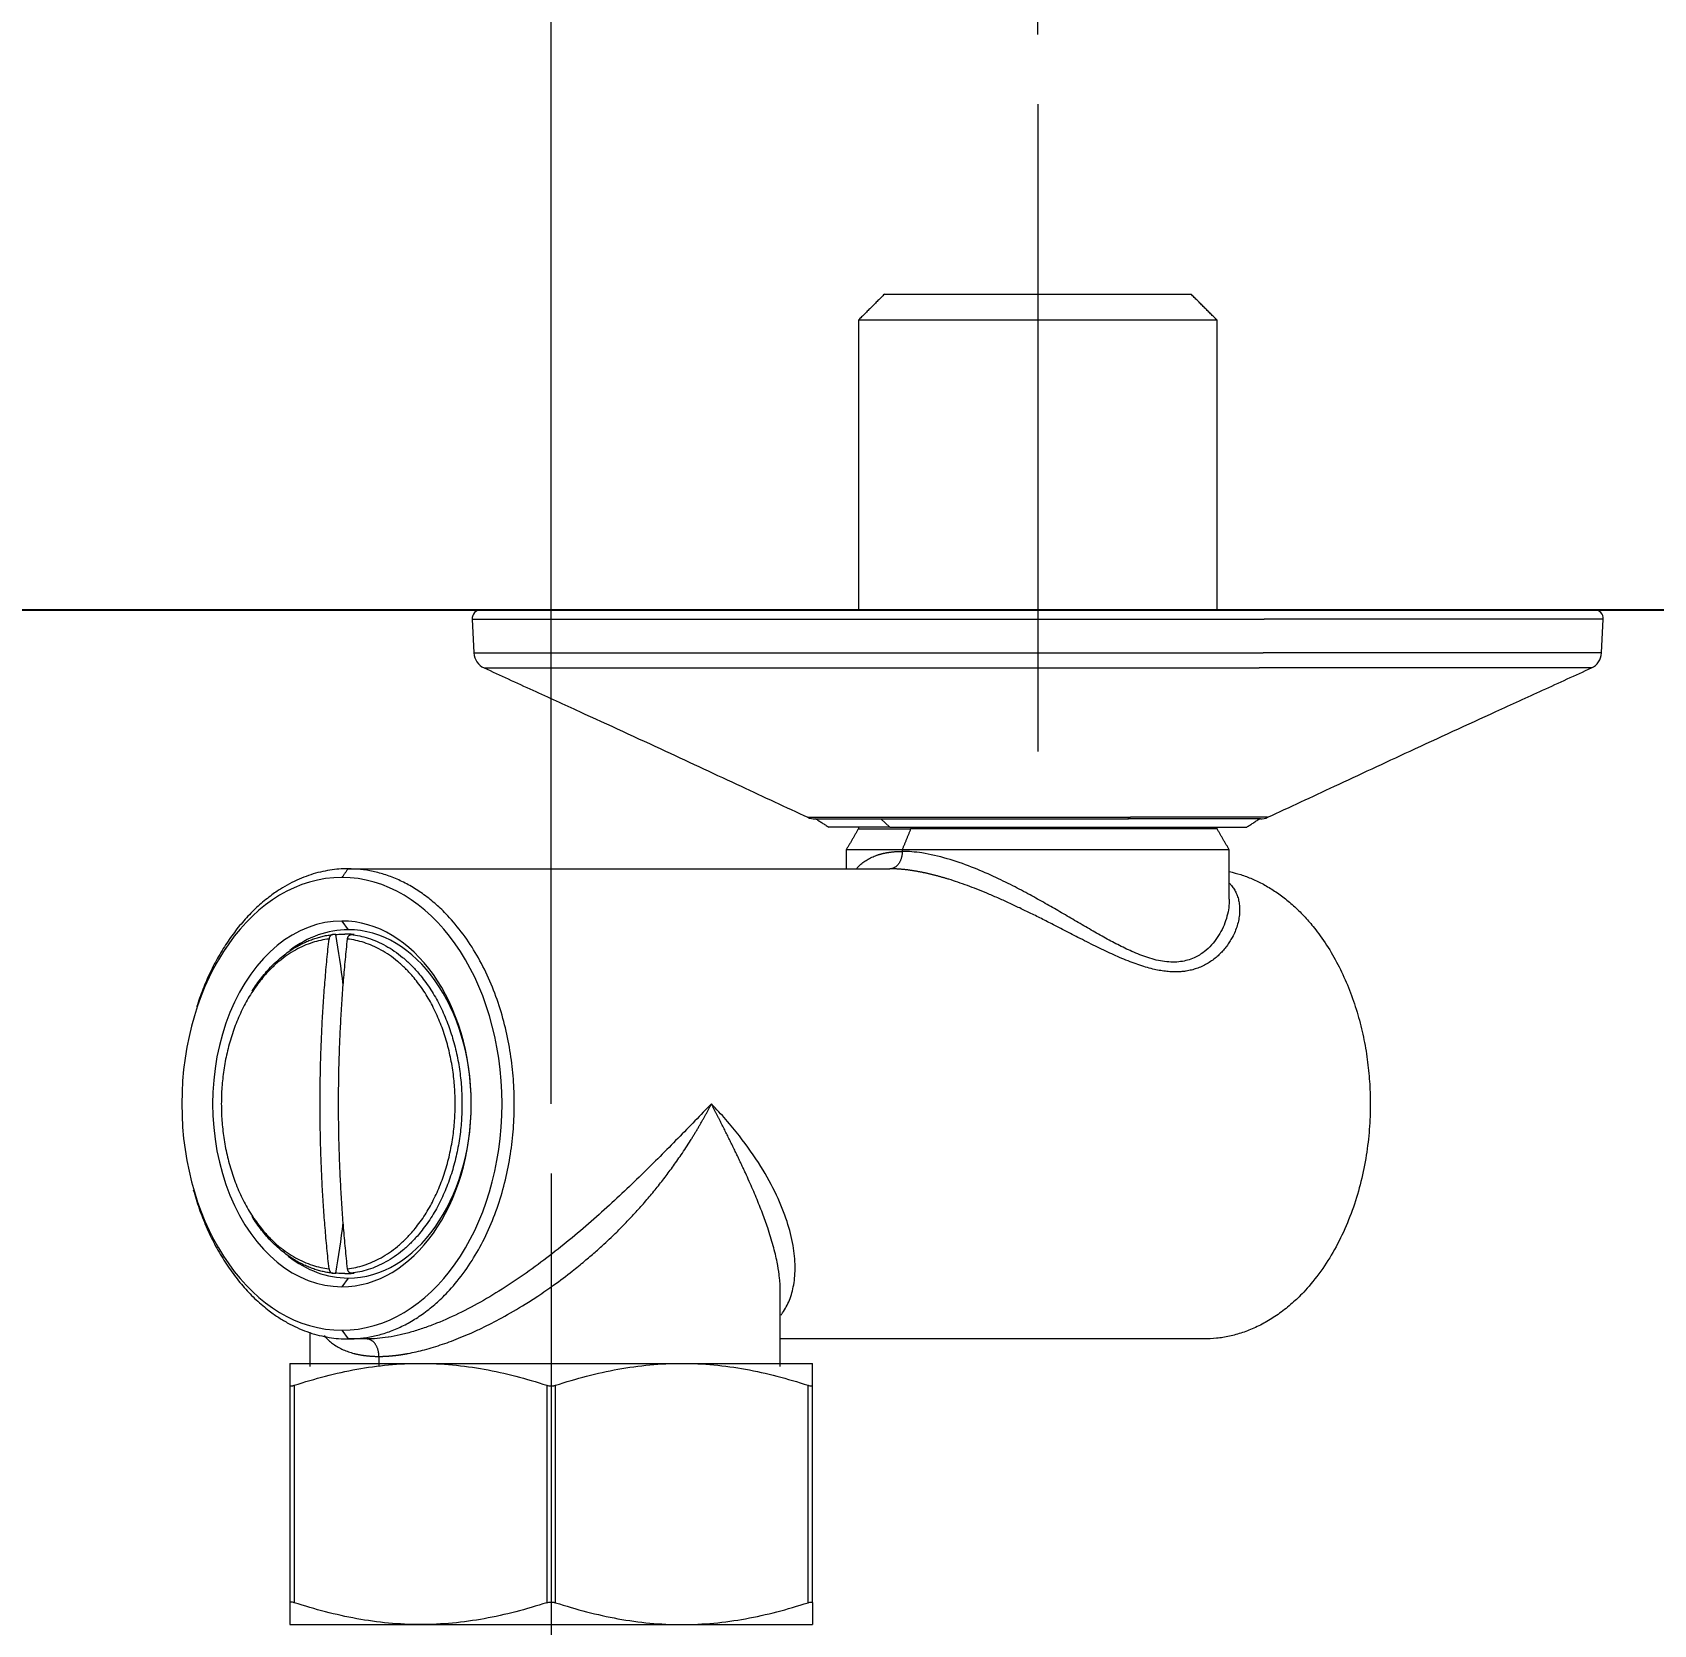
# Model space of a CAD drawing. Extents: x 8896 to 12055, y -91 to 2224.
# Drawn here: x 9926.9 to 10020, y 1979.3 to 2070.7 of the extents above; entities that cross this region are included whole.
import ezdxf

# ---------------------------------------------------------------- set-up
doc = ezdxf.new("R2010")
doc.units = 0
doc.header["$LTSCALE"] = 10
doc.header["$MEASUREMENT"] = 0
doc.header["$PDMODE"] = 3
doc.header["$PDSIZE"] = -10
doc.linetypes.add('CENTER2', pattern=[28.575, 19.05, -3.175, 3.175, -3.175])
doc.layers.get('0').update_dxf_attribs({"linetype": 'CONTINUOUS'})
doc.layers.get('DEFPOINTS').update_dxf_attribs({"linetype": 'CONTINUOUS'})
doc.layers.add('1', color=7, linetype='CONTINUOUS')
doc.layers.add('Cneter', color=1, linetype='CENTER2', lineweight=13)
doc.styles.add('Daelim Dimension', font='')
doc.styles.get('Daelim Dimension').set_extended_font_data('나눔고딕')
doc.dimstyles.new('DEFAULT', dxfattribs={"dimscale": 2, "dimtxt": 2, "dimasz": 2, "dimexe": 0, "dimexo": 2, "dimgap": 1, "dimtad": 1, "dimdec": 1, "dimzin": 9, "dimdsep": 46, "dimtxsty": 'Daelim Dimension', "dimcen": 0.5, "dimclrd": 5, "dimclre": 5, "dimclrt": 256, "dimadec": 1, "dimazin": 0, "dimtfac": 1, "dimtdec": 1, "dimtix": 1, "dimtmove": 0, "dimatfit": 3, "dimfxl": 1, "dimtolj": 1, "dimtzin": 1, "dimlwd": 9, "dimlwe": 9, "dimarcsym": 0})

# ---------------------------------------------------------------- blocks, each defined once
blk = doc.blocks.new('*D17')
at = {"color": 5, "lineweight": 9, "ltscale": 0.5, "transparency": 16777216}
for p, q in [((9806.791, 2009.183), (9806.791, 2077.141)), ((9956.733, 2009.183), (9956.733, 2077.141)), ((9814.791, 2075.141), (9948.733, 2075.141))]:
    blk.add_line(p, q, dxfattribs=at)
at = {"color": 5, "ltscale": 0.5, "transparency": 16777216}
for points in [[(9814.791, 2076.474), (9814.791, 2073.808), (9806.791, 2075.141)], [(9948.733, 2076.474), (9948.733, 2073.808), (9956.733, 2075.141)]]:
    blk.add_solid(points, dxfattribs=at)
at = {"layer": 'DEFPOINTS', "color": 0, "ltscale": 0.5, "transparency": 16777216}
for p in [(9956.733, 2075.141), (9806.791, 2005.183), (9956.733, 2005.183)]:
    blk.add_point(p, dxfattribs=at)
at = {"color": 7, "ltscale": 0.5, "transparency": 16777216, "insert": (9881.762, 2087.999), "char_height": 20, "attachment_point": 5, "style": 'Daelim Dimension'}
blk.add_mtext('\\A1;150', dxfattribs=at)
blk = doc.blocks.new('*D18')
at = {"color": 5, "lineweight": 9, "ltscale": 0.5, "transparency": 16777216}
for p, q in [((9778.853, 2070.584), (9778.853, 2118.689)), ((9984.67, 2070.584), (9984.67, 2118.689)), ((9786.853, 2116.689), (9976.67, 2116.689))]:
    blk.add_line(p, q, dxfattribs=at)
at = {"color": 5, "ltscale": 0.5, "transparency": 16777216}
for points in [[(9786.853, 2118.022), (9786.853, 2115.355), (9778.853, 2116.689)], [(9976.67, 2118.022), (9976.67, 2115.355), (9984.67, 2116.689)]]:
    blk.add_solid(points, dxfattribs=at)
at = {"layer": 'DEFPOINTS', "color": 0, "ltscale": 0.5, "transparency": 16777216}
for p in [(9984.67, 2116.689), (9778.853, 2066.584), (9984.67, 2066.584)]:
    blk.add_point(p, dxfattribs=at)
at = {"color": 7, "ltscale": 0.5, "transparency": 16777216, "insert": (9881.762, 2129.576), "char_height": 20, "attachment_point": 5, "style": 'Daelim Dimension'}
blk.add_mtext('\\A1;150~220', dxfattribs=at)
blk = doc.blocks.new('*D24')
at = {"color": 5, "lineweight": 9, "ltscale": 0.5, "transparency": 16777216}
for p, q in [((10020.759, 2037.532), (10186.064, 2037.532)), ((10184.064, 1476.675), (10184.064, 2029.532)), ((9885.814, 1468.675), (10186.064, 1468.675))]:
    blk.add_line(p, q, dxfattribs=at)
at = {"color": 5, "ltscale": 0.5, "transparency": 16777216}
for points in [[(10182.731, 2029.532), (10185.397, 2029.532), (10184.064, 2037.532)], [(10182.731, 1476.675), (10185.397, 1476.675), (10184.064, 1468.675)]]:
    blk.add_solid(points, dxfattribs=at)
at = {"layer": 'DEFPOINTS', "color": 0, "ltscale": 0.5, "transparency": 16777216}
for p in [(10016.759, 2037.532), (10184.064, 2037.532), (9881.814, 1468.675)]:
    blk.add_point(p, dxfattribs=at)
at = {"color": 7, "ltscale": 0.5, "transparency": 16777216, "insert": (10171.177, 1753.103), "char_height": 20, "attachment_point": 5, "rotation": 90, "style": 'Daelim Dimension'}
blk.add_mtext('\\A1;569', dxfattribs=at)

msp = doc.modelspace()

# ---------------------------------------------------------------- linework, layer by layer
at = {"ltscale": 0.5}
msp.add_line((9511.674, 2037.546), (11083.157, 2037.546), dxfattribs=at)
at = {"layer": '1', "color": 7, "linetype": 'Continuous', "lineweight": 18}
for p, q in [((9975.87, 2055.682), (9993.47, 2055.682)), ((9974.37, 2054.182), (9974.37, 2037.546)), ((9994.97, 2054.182), (9974.37, 2054.182)), ((9994.97, 2037.546), (9994.97, 2054.182)), ((9952.697, 2037.546), (9997.463, 2037.546)), ((10016.643, 2037.546), (9997.592, 2037.546)), ((9952.198, 2037.02), (9952.3, 2035.074)), ((10017.041, 2035.074), (10017.143, 2037.02)), ((9971.89, 2025.546), (9989.758, 2025.546)), ((9989.758, 2025.546), (9989.835, 2025.546)), ((9997.451, 2025.546), (9989.835, 2025.546)), ((9976.185, 2025.075), (9972.67, 2025.075)), ((9974.37, 2025.075), (9974.37, 2024.976)), ((9974.37, 2024.976), (9977.387, 2024.976)), ((9976.185, 2025.075), (9996.67, 2025.075)), ((9994.97, 2024.976), (9977.387, 2024.976)), ((9994.97, 2024.976), (9994.97, 2025.075)), ((9973.67, 2023.764), (9973.67, 2022.682)), ((9995.67, 2020.934), (9995.67, 2023.764)), ((9945.072, 2022.682), (9976.185, 2022.682)), ((9969.886, 1994.106), (9969.886, 1998.456)), ((9942.886, 1996.065), (9942.886, 1994.106)), ((9941.733, 1994.28), (9949.233, 1994.28)), ((9941.733, 1979.28), (9949.233, 1979.28))]:
    msp.add_line(p, q, dxfattribs=at)
at = {"layer": '1', "color": 7, "linetype": 'Continuous', "lineweight": 13}
for p, q in [((9952.198, 2037.02), (9997.663, 2037.02)), ((10017.143, 2037.02), (9997.663, 2037.02)), ((9952.3, 2035.074), (9997.616, 2035.074)), ((10017.041, 2035.074), (9997.616, 2035.074)), ((9952.879, 2034.218), (9997.384, 2034.218)), ((10016.461, 2034.218), (9997.384, 2034.218)), ((9971.471, 2025.638), (9989.925, 2025.638)), ((9976.185, 2025.075), (9975.669, 2025.546)), ((9989.925, 2025.638), (9990.005, 2025.638)), ((9997.87, 2025.638), (9990.005, 2025.638)), ((9977.387, 2025.075), (9977.387, 2024.976)), ((9976.892, 2023.764), (9976.892, 2023.681)), ((9944.719, 2019.682), (9945.072, 2019.182)), ((9945.072, 1999.182), (9944.719, 1998.682)), ((9944.719, 1996.182), (9945.072, 1995.682))]:
    msp.add_line(p, q, dxfattribs=at)
at = {"layer": '1', "color": 7, "linetype": 'Continuous', "lineweight": 18}
for centre, radius, start, end in [((9952.697, 2037.046), 0.5, 90, 183), ((10016.643, 2037.046), 0.5, 357, 90), ((9953.299, 2035.126), 1, 183, 245.22486), ((10016.042, 2035.126), 1, 294.77514, 357), ((9971.89, 2026.546), 1, 245.22486, 270), ((9997.451, 2026.546), 1, 270, 294.77514)]:
    msp.add_arc(centre, radius, start, end, dxfattribs=at)
at = {"layer": '1', "color": 7, "linetype": 'Continuous', "lineweight": 13}
msp.add_ellipse((9989.835, 2026.546), major_axis=(0, -1), ratio=0.404135, start_param=0, end_param=0.432408, dxfattribs=at)
at = {"layer": '1', "color": 7, "linetype": 'Continuous', "lineweight": 18}
for centre, major_axis, start_param, end_param in [((9944.719, 2009.182), (0, -13), 3.141593, 6.283185), ((9944.719, 2009.182), (0, 13), 3.141593, 6.283185), ((9944.719, 2009.182), (0, 10.5), 0, 3.141593), ((9945.072, 2009.182), (0, 10), 0, 0.491757), ((9944.719, 2009.182), (0, 10.5), 3.141593, 6.283185), ((9945.072, 2009.182), (0, 10), 3.141593, 6.283185), ((9916.925, 2009.182), (0, 40), 4.88415, 4.957875), ((9916.925, 2009.182), (0, 40), 4.466903, 4.540628), ((9945.072, 2009.182), (0, 10), 2.63506, 3.141593)]:
    msp.add_ellipse(centre, major_axis=major_axis, ratio=0.707107, start_param=start_param, end_param=end_param, dxfattribs=at)
for points, degree in [([(9975.87, 2055.682), (9974.37, 2054.182)], 1), ([(9994.97, 2054.182), (9993.47, 2055.682)], 1), ([(9971.907, 2025.567), (9972.67, 2025.075)], 1), ([(9996.67, 2025.075), (9997.4, 2025.546)], 1), ([(9974.37, 2024.976), (9973.67, 2023.764)], 1), ([(9995.67, 2023.764), (9994.97, 2024.976)], 1), ([(9944.361, 2018.903), (9944.419, 2018.909), (9944.535, 2018.92), (9944.71, 2018.929), (9944.827, 2018.932), (9944.886, 2018.932)], 3), ([(9945.422, 2018.903), (9945.362, 2018.909), (9945.242, 2018.92), (9945.064, 2018.929), (9944.945, 2018.932), (9944.886, 2018.932)], 3), ([(9944.361, 2018.903), (9944.189, 2018.903)], 1), ([(9945.422, 2018.903), (9945.249, 2018.903)], 1), ([(9944.189, 1999.46), (9944.361, 1999.46)], 1), ([(9944.886, 1999.432), (9944.945, 1999.432), (9945.064, 1999.434), (9945.242, 1999.443), (9945.362, 1999.454), (9945.422, 1999.46)], 3), ([(9945.249, 1999.46), (9945.422, 1999.46)], 1), ([(9946.133, 1995.682), (9945.072, 1995.682)], 1), ([(9994.216, 1995.682), (9969.886, 1995.682)], 1), ([(9941.733, 1993.023), (9941.733, 1980.538)], 1), ([(9971.733, 1980.538), (9971.733, 1993.023)], 1)]:
    msp.add_open_spline(points, degree=degree, dxfattribs=at)
for points, knots in [([(9952.879, 2034.218), (9953.797, 2033.797), (9955.593, 2032.973), (9959.085, 2031.382), (9963.14, 2029.521), (9967.506, 2027.477), (9970.205, 2026.225), (9971.472, 2025.638)], [0, 0, 0, 0, 0.155397, 0.299083, 0.558929, 0.791209, 1, 1, 1, 1]), ([(9997.869, 2025.638), (9999.135, 2026.225), (10001.835, 2027.477), (10006.201, 2029.521), (10010.256, 2031.382), (10013.747, 2032.973), (10015.544, 2033.797), (10016.461, 2034.218)], [0, 0, 0, 0, 0.208791, 0.441071, 0.700917, 0.844603, 1, 1, 1, 1]), ([(9978.101, 2022.462), (9978.084, 2022.466), (9978.043, 2022.474), (9977.976, 2022.488), (9977.901, 2022.502), (9977.827, 2022.516), (9977.753, 2022.53), (9977.68, 2022.542), (9977.607, 2022.555), (9977.534, 2022.567), (9977.462, 2022.578), (9977.391, 2022.588), (9977.32, 2022.598), (9977.249, 2022.608), (9977.179, 2022.617), (9977.109, 2022.625), (9977.04, 2022.633), (9976.971, 2022.64), (9976.903, 2022.647), (9976.835, 2022.653), (9976.768, 2022.658), (9976.701, 2022.663), (9976.635, 2022.667), (9976.569, 2022.671), (9976.504, 2022.674), (9976.439, 2022.677), (9976.375, 2022.679), (9976.311, 2022.68), (9976.248, 2022.681), (9976.206, 2022.681), (9976.185, 2022.682)], [0, 0, 0, 0, 0.024084, 0.060724, 0.097304, 0.133829, 0.1703, 0.206719, 0.24309, 0.279414, 0.315694, 0.351932, 0.388131, 0.424294, 0.460423, 0.49652, 0.532589, 0.568631, 0.604649, 0.640646, 0.676624, 0.712585, 0.748533, 0.78447, 0.820398, 0.85632, 0.892239, 0.928157, 0.964076, 1, 1, 1, 1]), ([(9944.189, 2018.903), (9944.176, 2018.903), (9944.163, 2018.901), (9944.145, 2018.896), (9944.139, 2018.894), (9944.127, 2018.89), (9944.121, 2018.887), (9944.103, 2018.878), (9944.092, 2018.87), (9944.076, 2018.857), (9944.07, 2018.852), (9944.06, 2018.841), (9944.055, 2018.836), (9944.041, 2018.818), (9944.032, 2018.806), (9944.02, 2018.785), (9944.017, 2018.778), (9944.009, 2018.763), (9944.006, 2018.756), (9943.997, 2018.732), (9943.992, 2018.716), (9943.984, 2018.683), (9943.981, 2018.665), (9943.979, 2018.648)], [0, 0, 0, 0, 0.125, 0.125, 0.1875, 0.1875, 0.25, 0.25, 0.375, 0.375, 0.4375, 0.4375, 0.5, 0.5, 0.625, 0.625, 0.6875, 0.6875, 0.75, 0.75, 0.875, 0.875, 1, 1, 1, 1]), ([(9945.04, 2018.648), (9945.041, 2018.665), (9945.044, 2018.683), (9945.051, 2018.708), (9945.053, 2018.716), (9945.058, 2018.732), (9945.061, 2018.74), (9945.07, 2018.764), (9945.077, 2018.778), (9945.089, 2018.799), (9945.093, 2018.805), (9945.102, 2018.818), (9945.106, 2018.824), (9945.121, 2018.842), (9945.131, 2018.852), (9945.147, 2018.865), (9945.152, 2018.87), (9945.164, 2018.877), (9945.17, 2018.881), (9945.187, 2018.89), (9945.199, 2018.895), (9945.224, 2018.901), (9945.237, 2018.903), (9945.249, 2018.903)], [0, 0, 0, 0, 0.125, 0.125, 0.1875, 0.1875, 0.25, 0.25, 0.375, 0.375, 0.4375, 0.4375, 0.5, 0.5, 0.625, 0.625, 0.6875, 0.6875, 0.75, 0.75, 0.875, 0.875, 1, 1, 1, 1]), ([(9943.979, 1999.715), (9943.981, 1999.698), (9943.984, 1999.68), (9943.99, 1999.655), (9943.992, 1999.647), (9943.997, 1999.631), (9944, 1999.623), (9944.009, 1999.599), (9944.016, 1999.585), (9944.028, 1999.564), (9944.032, 1999.558), (9944.041, 1999.545), (9944.046, 1999.539), (9944.06, 1999.521), (9944.07, 1999.511), (9944.086, 1999.498), (9944.092, 1999.493), (9944.103, 1999.486), (9944.109, 1999.482), (9944.127, 1999.473), (9944.139, 1999.468), (9944.163, 1999.462), (9944.176, 1999.46), (9944.189, 1999.46)], [0, 0, 0, 0, 0.125, 0.125, 0.1875, 0.1875, 0.25, 0.25, 0.375, 0.375, 0.4375, 0.4375, 0.5, 0.5, 0.625, 0.625, 0.6875, 0.6875, 0.75, 0.75, 0.875, 0.875, 1, 1, 1, 1]), ([(9944.886, 1999.432), (9944.827, 1999.432), (9944.71, 1999.434), (9944.535, 1999.443), (9944.419, 1999.454), (9944.361, 1999.46)], [0, 0, 0, 0, 0.333333, 0.666667, 1, 1, 1, 1]), ([(9945.249, 1999.46), (9945.237, 1999.46), (9945.224, 1999.462), (9945.206, 1999.467), (9945.2, 1999.469), (9945.187, 1999.473), (9945.181, 1999.476), (9945.164, 1999.485), (9945.152, 1999.493), (9945.136, 1999.506), (9945.131, 1999.511), (9945.121, 1999.522), (9945.116, 1999.527), (9945.101, 1999.545), (9945.093, 1999.557), (9945.081, 1999.578), (9945.077, 1999.585), (9945.07, 1999.6), (9945.067, 1999.607), (9945.058, 1999.631), (9945.053, 1999.647), (9945.045, 1999.68), (9945.041, 1999.698), (9945.04, 1999.715)], [0, 0, 0, 0, 0.125, 0.125, 0.1875, 0.1875, 0.25, 0.25, 0.375, 0.375, 0.4375, 0.4375, 0.5, 0.5, 0.625, 0.625, 0.6875, 0.6875, 0.75, 0.75, 0.875, 0.875, 1, 1, 1, 1]), ([(9969.886, 1998.44), (9969.886, 1998.69), (9969.868, 1999.002), (9969.83, 1999.325), (9969.823, 1999.382)], [0, 0, 0, 0, 0.825106, 1, 1, 1, 1]), ([(9947.365, 1995.782), (9947.154, 1995.75), (9946.947, 1995.725), (9946.536, 1995.69), (9946.331, 1995.682), (9946.133, 1995.682)], [0, 0, 0, 0, 0.491224, 0.491224, 1, 1, 1, 1]), ([(9941.733, 1994.28), (9941.733, 1994.28), (9941.733, 1994.251), (9941.733, 1994.137), (9941.733, 1994.052), (9941.733, 1993.724), (9941.733, 1993.408), (9941.733, 1993.023)], [0, 0, 0, 0, 0.249633, 0.249633, 0.499755, 0.499755, 1, 1, 1, 1]), ([(9941.983, 1993.023), (9943.168, 1993.408), (9944.363, 1993.724), (9946.174, 1994.052), (9946.78, 1994.137), (9948.001, 1994.251), (9948.615, 1994.28), (9949.233, 1994.28)], [0, 0, 0, 0, 0.5, 0.5, 0.75, 0.75, 1, 1, 1, 1]), ([(9949.233, 1994.28), (9949.851, 1994.28), (9950.465, 1994.251), (9951.685, 1994.137), (9952.292, 1994.052), (9954.103, 1993.724), (9955.297, 1993.408), (9956.483, 1993.023)], [0, 0, 0, 0, 0.25, 0.25, 0.5, 0.5, 1, 1, 1, 1]), ([(9956.983, 1993.023), (9958.168, 1993.408), (9959.363, 1993.724), (9961.174, 1994.052), (9961.78, 1994.137), (9963.001, 1994.251), (9963.615, 1994.28), (9964.233, 1994.28)], [0, 0, 0, 0, 0.5, 0.5, 0.75, 0.75, 1, 1, 1, 1]), ([(9964.233, 1994.28), (9964.851, 1994.28), (9965.465, 1994.251), (9966.685, 1994.137), (9967.292, 1994.052), (9969.103, 1993.724), (9970.297, 1993.408), (9971.483, 1993.023)], [0, 0, 0, 0, 0.25, 0.25, 0.5, 0.5, 1, 1, 1, 1]), ([(9971.733, 1993.023), (9971.733, 1993.408), (9971.733, 1993.724), (9971.733, 1994.052), (9971.733, 1994.137), (9971.733, 1994.251), (9971.733, 1994.28), (9971.733, 1994.28)], [0, 0, 0, 0, 0.5, 0.5, 0.75, 0.75, 1, 1, 1, 1]), ([(9941.733, 1993.023), (9941.733, 1993.011), (9941.738, 1993.002), (9941.752, 1992.993), (9941.755, 1992.992), (9941.762, 1992.99), (9941.766, 1992.989), (9941.779, 1992.986), (9941.789, 1992.985), (9941.805, 1992.985), (9941.811, 1992.986), (9941.823, 1992.986), (9941.83, 1992.987), (9941.85, 1992.989), (9941.864, 1992.992), (9941.888, 1992.997), (9941.895, 1992.998), (9941.912, 1993.002), (9941.92, 1993.004), (9941.946, 1993.012), (9941.964, 1993.017), (9941.983, 1993.023)], [0, 0, 0, 0, 0.25, 0.25, 0.3125, 0.3125, 0.375, 0.375, 0.5, 0.5, 0.5625, 0.5625, 0.625, 0.625, 0.75, 0.75, 0.8125, 0.8125, 0.875, 0.875, 1, 1, 1, 1]), ([(9956.483, 1993.023), (9956.52, 1993.011), (9956.56, 1993.002), (9956.612, 1992.993), (9956.623, 1992.992), (9956.645, 1992.99), (9956.656, 1992.989), (9956.688, 1992.986), (9956.71, 1992.985), (9956.743, 1992.985), (9956.754, 1992.986), (9956.777, 1992.986), (9956.788, 1992.987), (9956.82, 1992.989), (9956.842, 1992.992), (9956.873, 1992.997), (9956.884, 1992.998), (9956.905, 1993.002), (9956.915, 1993.004), (9956.945, 1993.012), (9956.964, 1993.017), (9956.983, 1993.023)], [0, 0, 0, 0, 0.25, 0.25, 0.3125, 0.3125, 0.375, 0.375, 0.5, 0.5, 0.5625, 0.5625, 0.625, 0.625, 0.75, 0.75, 0.8125, 0.8125, 0.875, 0.875, 1, 1, 1, 1]), ([(9971.483, 1993.023), (9971.52, 1993.011), (9971.554, 1993.002), (9971.593, 1992.993), (9971.601, 1992.992), (9971.615, 1992.99), (9971.622, 1992.989), (9971.642, 1992.986), (9971.655, 1992.985), (9971.671, 1992.985), (9971.676, 1992.986), (9971.686, 1992.986), (9971.691, 1992.987), (9971.703, 1992.989), (9971.71, 1992.992), (9971.719, 1992.997), (9971.721, 1992.998), (9971.725, 1993.002), (9971.727, 1993.004), (9971.731, 1993.012), (9971.733, 1993.017), (9971.733, 1993.023)], [0, 0, 0, 0, 0.25, 0.25, 0.3125, 0.3125, 0.375, 0.375, 0.5, 0.5, 0.5625, 0.5625, 0.625, 0.625, 0.75, 0.75, 0.8125, 0.8125, 0.875, 0.875, 1, 1, 1, 1]), ([(9941.983, 1980.538), (9941.946, 1980.55), (9941.911, 1980.559), (9941.873, 1980.567), (9941.865, 1980.569), (9941.85, 1980.571), (9941.843, 1980.572), (9941.823, 1980.575), (9941.811, 1980.575), (9941.794, 1980.576), (9941.789, 1980.575), (9941.779, 1980.574), (9941.775, 1980.574), (9941.762, 1980.571), (9941.755, 1980.569), (9941.747, 1980.564), (9941.744, 1980.562), (9941.74, 1980.559), (9941.738, 1980.556), (9941.734, 1980.549), (9941.733, 1980.544), (9941.733, 1980.538)], [0, 0, 0, 0, 0.25, 0.25, 0.3125, 0.3125, 0.375, 0.375, 0.5, 0.5, 0.5625, 0.5625, 0.625, 0.625, 0.75, 0.75, 0.8125, 0.8125, 0.875, 0.875, 1, 1, 1, 1]), ([(9941.733, 1980.538), (9941.733, 1980.153), (9941.733, 1979.837), (9941.733, 1979.509), (9941.733, 1979.424), (9941.733, 1979.31), (9941.733, 1979.281), (9941.733, 1979.28)], [0, 0, 0, 0, 0.500245, 0.500245, 0.750367, 0.750367, 1, 1, 1, 1]), ([(9949.233, 1979.28), (9948.615, 1979.28), (9948.001, 1979.31), (9946.78, 1979.424), (9946.174, 1979.509), (9944.363, 1979.837), (9943.168, 1980.153), (9941.983, 1980.538)], [0, 0, 0, 0, 0.25, 0.25, 0.5, 0.5, 1, 1, 1, 1]), ([(9956.483, 1980.538), (9955.297, 1980.153), (9954.103, 1979.837), (9952.292, 1979.509), (9951.685, 1979.424), (9950.465, 1979.31), (9949.851, 1979.28), (9949.233, 1979.28)], [0, 0, 0, 0, 0.5, 0.5, 0.75, 0.75, 1, 1, 1, 1]), ([(9956.483, 1980.538), (9956.52, 1980.55), (9956.56, 1980.559), (9956.612, 1980.567), (9956.623, 1980.569), (9956.645, 1980.571), (9956.656, 1980.572), (9956.688, 1980.575), (9956.71, 1980.575), (9956.743, 1980.576), (9956.754, 1980.575), (9956.777, 1980.574), (9956.788, 1980.574), (9956.82, 1980.571), (9956.842, 1980.569), (9956.873, 1980.564), (9956.884, 1980.562), (9956.905, 1980.559), (9956.915, 1980.556), (9956.945, 1980.549), (9956.964, 1980.544), (9956.983, 1980.538)], [0, 0, 0, 0, 0.25, 0.25, 0.3125, 0.3125, 0.375, 0.375, 0.5, 0.5, 0.5625, 0.5625, 0.625, 0.625, 0.75, 0.75, 0.8125, 0.8125, 0.875, 0.875, 1, 1, 1, 1]), ([(9956.983, 1980.538), (9958.168, 1980.153), (9959.363, 1979.837), (9961.174, 1979.509), (9961.78, 1979.424), (9963.001, 1979.31), (9963.615, 1979.28), (9964.233, 1979.28)], [0, 0, 0, 0, 0.5, 0.5, 0.75, 0.75, 1, 1, 1, 1]), ([(9964.233, 1979.28), (9964.851, 1979.28), (9965.465, 1979.31), (9966.685, 1979.424), (9967.292, 1979.509), (9969.103, 1979.837), (9970.297, 1980.153), (9971.483, 1980.538)], [0, 0, 0, 0, 0.25, 0.25, 0.5, 0.5, 1, 1, 1, 1]), ([(9971.483, 1980.538), (9971.52, 1980.55), (9971.554, 1980.559), (9971.593, 1980.567), (9971.601, 1980.569), (9971.615, 1980.571), (9971.622, 1980.572), (9971.642, 1980.575), (9971.655, 1980.575), (9971.671, 1980.576), (9971.676, 1980.575), (9971.686, 1980.574), (9971.691, 1980.574), (9971.703, 1980.571), (9971.71, 1980.569), (9971.719, 1980.564), (9971.721, 1980.562), (9971.725, 1980.559), (9971.727, 1980.556), (9971.731, 1980.549), (9971.733, 1980.544), (9971.733, 1980.538)], [0, 0, 0, 0, 0.25, 0.25, 0.3125, 0.3125, 0.375, 0.375, 0.5, 0.5, 0.5625, 0.5625, 0.625, 0.625, 0.75, 0.75, 0.8125, 0.8125, 0.875, 0.875, 1, 1, 1, 1]), ([(9971.733, 1980.538), (9971.733, 1980.153), (9971.733, 1979.837), (9971.733, 1979.509), (9971.733, 1979.424), (9971.733, 1979.31), (9971.733, 1979.28), (9971.733, 1979.28)], [0, 0, 0, 0, 0.5, 0.5, 0.75, 0.75, 1, 1, 1, 1])]:
    msp.add_open_spline(points, degree=3, knots=knots, dxfattribs=at)
at = {"layer": '1', "color": 7, "linetype": 'Continuous', "lineweight": 13}
for points in [[(9976.892, 2023.764), (9977.387, 2024.976)], [(9945.072, 2022.682), (9944.719, 2022.182)], [(9946.84, 1994.682), (9946.84, 1994.106)], [(9941.983, 1993.023), (9941.983, 1980.538)], [(9956.483, 1993.023), (9956.483, 1980.538)], [(9956.983, 1980.538), (9956.983, 1993.023)], [(9971.483, 1980.538), (9971.483, 1993.023)]]:
    msp.add_open_spline(points, degree=1, dxfattribs=at)
at = {"layer": '1', "color": 7, "linetype": 'Continuous', "lineweight": 18}
for points, weights in [([(9976.892, 2023.764), (9973.671, 2023.764), (9973.67, 2023.764)], [1, 0.853595200821, 0.853553403658]), ([(9945.072, 2022.682), (9938.915, 2022.682), (9936.376, 2014.749)], [1, 0.789162644134, 0.881865200184]), ([(9939.565, 2015.657), (9941.414, 2018.6), (9944.189, 2018.903)], [0.866990536039, 0.863422444702, 1]), ([(9943.979, 1999.715), (9942.945, 2009.182), (9943.979, 2018.648)], [1, 0.988285086291, 1]), ([(9945.04, 1999.715), (9944.006, 2009.182), (9945.04, 2018.648)], [1, 0.988285086291, 1]), ([(9936.187, 2004.247), (9938.565, 1995.682), (9945.072, 1995.682)], [0.890679395349, 0.779817529578, 1]), ([(9944.189, 1999.46), (9941.414, 1999.763), (9939.565, 2002.706)], [1, 0.863422444697, 0.866990536039]), ([(9949.233, 1994.28), (9956.733, 1994.28), (9964.233, 1994.28)], [1, 0.866025403785, 1]), ([(9964.233, 1994.28), (9971.733, 1994.28), (9971.733, 1994.28)], [1, 0.86602540672, 1]), ([(9949.233, 1979.28), (9956.733, 1979.28), (9964.233, 1979.28)], [1, 0.866025403736, 1]), ([(9964.233, 1979.28), (9971.733, 1979.28), (9971.733, 1979.28)], [1, 0.866025403137, 1])]:
    msp.add_rational_spline(points, weights, degree=2, dxfattribs=at)
at = {"layer": '1', "color": 7, "linetype": 'Continuous', "lineweight": 13}
for points, knots in [([(9974.275, 2022.7), (9974.318, 2022.75), (9974.428, 2022.867), (9974.624, 2023.038), (9974.869, 2023.206), (9975.137, 2023.348), (9975.348, 2023.432), (9975.482, 2023.478), (9975.532, 2023.494), (9975.582, 2023.509), (9975.633, 2023.524), (9975.684, 2023.538), (9975.737, 2023.551), (9975.789, 2023.564), (9975.842, 2023.576), (9975.896, 2023.587), (9975.951, 2023.598), (9976.005, 2023.608), (9976.061, 2023.618), (9976.117, 2023.626), (9976.173, 2023.635), (9976.231, 2023.642), (9976.288, 2023.649), (9976.346, 2023.655), (9976.405, 2023.661), (9976.464, 2023.666), (9976.524, 2023.67), (9976.584, 2023.673), (9976.645, 2023.676), (9976.706, 2023.679), (9976.767, 2023.68), (9976.829, 2023.681), (9976.871, 2023.681), (9976.892, 2023.681)], [0, 0, 0, 0, 0.081719, 0.200494, 0.316524, 0.429976, 0.541027, 0.55898, 0.576903, 0.594795, 0.612658, 0.630492, 0.648299, 0.666079, 0.683833, 0.701562, 0.719267, 0.736948, 0.754607, 0.772245, 0.789863, 0.80746, 0.825039, 0.8426, 0.860144, 0.877672, 0.895186, 0.912685, 0.93017, 0.947644, 0.965106, 0.982558, 1, 1, 1, 1]), ([(9995.67, 2020.943), (9995.67, 2020.857), (9995.662, 2020.613), (9995.604, 2020.197), (9995.47, 2019.699), (9995.266, 2019.203), (9994.995, 2018.731), (9994.655, 2018.292), (9994.219, 2017.884), (9993.641, 2017.529), (9992.884, 2017.308), (9991.979, 2017.314), (9991.025, 2017.545), (9990.117, 2017.904), (9989.273, 2018.313), (9988.46, 2018.752), (9987.635, 2019.223), (9986.792, 2019.717), (9985.947, 2020.213), (9985.093, 2020.704), (9984.195, 2021.205), (9983.203, 2021.73), (9982.081, 2022.277), (9980.812, 2022.822), (9979.419, 2023.304), (9978.068, 2023.614), (9977.247, 2023.681), (9976.892, 2023.681)], [0, 0, 0, 0, 0.018618, 0.052873, 0.088175, 0.123957, 0.159358, 0.193706, 0.229451, 0.270422, 0.315869, 0.362946, 0.408281, 0.449061, 0.484602, 0.518819, 0.55405, 0.589626, 0.624713, 0.658792, 0.694155, 0.733503, 0.7778, 0.827816, 0.884795, 0.946757, 1, 1, 1, 1]), ([(9995.684, 2021.845), (9995.724, 2021.803), (9995.821, 2021.695), (9995.954, 2021.507), (9996.079, 2021.272), (9996.175, 2021.011), (9996.24, 2020.727), (9996.268, 2020.428), (9996.261, 2020.108), (9996.215, 2019.77), (9996.128, 2019.421), (9996.004, 2019.078), (9995.856, 2018.767), (9995.693, 2018.488), (9995.524, 2018.242), (9995.337, 2018.01), (9995.134, 2017.793), (9994.908, 2017.586), (9994.658, 2017.393), (9994.384, 2017.218), (9994.095, 2017.071), (9993.8, 2016.953), (9993.5, 2016.865), (9993.233, 2016.81), (9992.995, 2016.779), (9992.789, 2016.763), (9992.541, 2016.757), (9992.251, 2016.767), (9991.909, 2016.802), (9991.552, 2016.862), (9991.166, 2016.95), (9990.752, 2017.067), (9990.31, 2017.214), (9989.849, 2017.389), (9989.384, 2017.582), (9988.919, 2017.789), (9988.456, 2018.007), (9987.977, 2018.24), (9987.483, 2018.487), (9987.003, 2018.731), (9986.541, 2018.969), (9986.1, 2019.196), (9985.575, 2019.465), (9984.967, 2019.775), (9984.294, 2020.112), (9983.638, 2020.43), (9983.002, 2020.729), (9982.372, 2021.013), (9981.766, 2021.273), (9981.185, 2021.508), (9980.632, 2021.719), (9980.091, 2021.91), (9979.709, 2022.035), (9979.479, 2022.105), (9979.396, 2022.13), (9979.314, 2022.155), (9979.231, 2022.179), (9979.15, 2022.202), (9979.069, 2022.225), (9978.988, 2022.247), (9978.907, 2022.269), (9978.827, 2022.29), (9978.748, 2022.311), (9978.669, 2022.331), (9978.59, 2022.351), (9978.512, 2022.37), (9978.434, 2022.388), (9978.357, 2022.406), (9978.28, 2022.424), (9978.203, 2022.441), (9978.144, 2022.453), (9978.11, 2022.46), (9978.101, 2022.462)], [0, 0, 0, 0, 0.012745, 0.032247, 0.052095, 0.074061, 0.096254, 0.118716, 0.141486, 0.16649, 0.191457, 0.215563, 0.239365, 0.258224, 0.276617, 0.29457, 0.312112, 0.329274, 0.347844, 0.365842, 0.383325, 0.400353, 0.415813, 0.430976, 0.440648, 0.450338, 0.460065, 0.474624, 0.489127, 0.504244, 0.519676, 0.536751, 0.554281, 0.572329, 0.590951, 0.608185, 0.625802, 0.643832, 0.662306, 0.681251, 0.697256, 0.71341, 0.729726, 0.754503, 0.779261, 0.802037, 0.82449, 0.846659, 0.868585, 0.888427, 0.907923, 0.927108, 0.946021, 0.949025, 0.952021, 0.955009, 0.95799, 0.960963, 0.963929, 0.966887, 0.969839, 0.972783, 0.975721, 0.978653, 0.981578, 0.984497, 0.98741, 0.990318, 0.99322, 0.996116, 0.999008, 1, 1, 1, 1]), ([(9946.84, 1994.682), (9946.851, 1994.682), (9946.874, 1994.682), (9946.907, 1994.682), (9946.941, 1994.682), (9946.975, 1994.683), (9947.01, 1994.683), (9947.044, 1994.684), (9947.078, 1994.685), (9947.113, 1994.687), (9947.148, 1994.688), (9947.183, 1994.689), (9947.218, 1994.691), (9947.253, 1994.693), (9947.288, 1994.695), (9947.324, 1994.697), (9947.359, 1994.699), (9947.395, 1994.702), (9947.431, 1994.704), (9947.467, 1994.707), (9947.503, 1994.71), (9947.54, 1994.713), (9947.576, 1994.716), (9947.613, 1994.72), (9947.65, 1994.723), (9947.687, 1994.727), (9947.724, 1994.731), (9947.761, 1994.735), (9947.798, 1994.74), (9947.836, 1994.744), (9947.873, 1994.749), (9947.911, 1994.753), (9947.949, 1994.758), (9947.987, 1994.763), (9948.025, 1994.768), (9948.063, 1994.774), (9948.101, 1994.779), (9948.14, 1994.785), (9948.178, 1994.791), (9948.217, 1994.797), (9948.256, 1994.803), (9948.295, 1994.81), (9948.334, 1994.816), (9948.373, 1994.823), (9948.413, 1994.83), (9948.452, 1994.837), (9948.492, 1994.844), (9948.668, 1994.877), (9948.991, 1994.944), (9949.472, 1995.064), (9949.977, 1995.208), (9950.491, 1995.374), (9951.019, 1995.564), (9951.564, 1995.778), (9952.143, 1996.025), (9952.925, 1996.387), (9953.971, 1996.924), (9955.047, 1997.552), (9956.038, 1998.189), (9956.945, 1998.815), (9957.84, 1999.488), (9958.629, 2000.127), (9959.232, 2000.644), (9959.735, 2001.097), (9960.146, 2001.482), (9960.469, 2001.795), (9960.856, 2002.18), (9961.326, 2002.667), (9961.893, 2003.288), (9962.437, 2003.92), (9962.959, 2004.561), (9963.374, 2005.102), (9963.699, 2005.545), (9963.948, 2005.894), (9964.205, 2006.268), (9964.47, 2006.666), (9964.684, 2007.001), (9964.847, 2007.263), (9964.956, 2007.441), (9965.062, 2007.616), (9965.164, 2007.788), (9965.262, 2007.956), (9965.357, 2008.121), (9965.448, 2008.283), (9965.537, 2008.441), (9965.622, 2008.596), (9965.704, 2008.747), (9965.782, 2008.895), (9965.858, 2009.039), (9965.908, 2009.135), (9965.932, 2009.182)], [0, 0, 0, 0, 0.001783, 0.003568, 0.005355, 0.007144, 0.008934, 0.010726, 0.01252, 0.014316, 0.016113, 0.017912, 0.019713, 0.021516, 0.02332, 0.025126, 0.026934, 0.028743, 0.030555, 0.032368, 0.034182, 0.035998, 0.037816, 0.039636, 0.041457, 0.04328, 0.045105, 0.046931, 0.048759, 0.050589, 0.05242, 0.054253, 0.056088, 0.057924, 0.059762, 0.061602, 0.063443, 0.065286, 0.067131, 0.068978, 0.070826, 0.072676, 0.074527, 0.076381, 0.078236, 0.080092, 0.08195, 0.08381, 0.104889, 0.126677, 0.149172, 0.172374, 0.194522, 0.218054, 0.242969, 0.269261, 0.318902, 0.378257, 0.410469, 0.451913, 0.502535, 0.536996, 0.567148, 0.593011, 0.614595, 0.631916, 0.644985, 0.677885, 0.710739, 0.743547, 0.77631, 0.809024, 0.825232, 0.842505, 0.86084, 0.880231, 0.900672, 0.909401, 0.917948, 0.926312, 0.934494, 0.942494, 0.950313, 0.957951, 0.965409, 0.972687, 0.979784, 0.986702, 0.993441, 1, 1, 1, 1]), ([(9965.932, 2009.182), (9965.314, 2008.544), (9964.674, 2007.882), (9963.673, 2006.86), (9963.332, 2006.514), (9962.635, 2005.816), (9962.279, 2005.463), (9961.551, 2004.753), (9961.179, 2004.395), (9960.417, 2003.678), (9960.028, 2003.319), (9959.232, 2002.603), (9958.825, 2002.246), (9957.993, 2001.539), (9957.568, 2001.189), (9956.702, 2000.501), (9956.26, 2000.163), (9955.36, 1999.506), (9954.902, 1999.187), (9953.974, 1998.574), (9953.503, 1998.28), (9952.553, 1997.726), (9952.074, 1997.466), (9951.114, 1996.989), (9950.633, 1996.772), (9949.917, 1996.486), (9949.679, 1996.397), (9949.207, 1996.234), (9948.973, 1996.159), (9948.51, 1996.025), (9948.28, 1995.966), (9947.828, 1995.864), (9947.606, 1995.821), (9947.38, 1995.785), (9947.372, 1995.784), (9947.365, 1995.782)], [0, 0, 0, 0, 0.13318, 0.13318, 0.19977, 0.19977, 0.26636, 0.26636, 0.33295, 0.33295, 0.399541, 0.399541, 0.466131, 0.466131, 0.532721, 0.532721, 0.599311, 0.599311, 0.665901, 0.665901, 0.732491, 0.732491, 0.799081, 0.799081, 0.865671, 0.865671, 0.898966, 0.898966, 0.932261, 0.932261, 0.965556, 0.965556, 0.998851, 0.998851, 1, 1, 1, 1]), ([(9969.823, 1999.382), (9969.794, 1999.612), (9969.705, 2000.151), (9969.492, 2001.04), (9969.242, 2001.848), (9969.022, 2002.479), (9968.863, 2002.909), (9968.691, 2003.349), (9968.508, 2003.799), (9968.313, 2004.26), (9968.106, 2004.732), (9967.943, 2005.094), (9967.829, 2005.341), (9967.769, 2005.47), (9967.709, 2005.599), (9967.648, 2005.73), (9967.587, 2005.86), (9967.524, 2005.992), (9967.461, 2006.124), (9967.398, 2006.256), (9967.334, 2006.389), (9967.269, 2006.523), (9967.204, 2006.658), (9967.138, 2006.793), (9967.071, 2006.928), (9967.004, 2007.065), (9966.936, 2007.201), (9966.868, 2007.339), (9966.799, 2007.477), (9966.73, 2007.616), (9966.66, 2007.755), (9966.589, 2007.895), (9966.518, 2008.035), (9966.447, 2008.176), (9966.375, 2008.318), (9966.302, 2008.461), (9966.229, 2008.604), (9966.155, 2008.747), (9966.081, 2008.891), (9966.007, 2009.036), (9965.957, 2009.133), (9965.932, 2009.182)], [0, 0, 0, 0, 0.083806, 0.191788, 0.303431, 0.347961, 0.392961, 0.438442, 0.484411, 0.530875, 0.577843, 0.625322, 0.63788, 0.650463, 0.66307, 0.675703, 0.688361, 0.701044, 0.713752, 0.726486, 0.739245, 0.752031, 0.764842, 0.777679, 0.790542, 0.803431, 0.816347, 0.829289, 0.842258, 0.855254, 0.868276, 0.881325, 0.894402, 0.907505, 0.920636, 0.933794, 0.94698, 0.960193, 0.973434, 0.986703, 1, 1, 1, 1]), ([(9969.924, 1997.055), (9969.957, 1997.097), (9970.151, 1997.359), (9970.447, 1997.91), (9970.693, 1998.801), (9970.77, 1999.857), (9970.649, 2001.077), (9970.3, 2002.457), (9969.689, 2003.986), (9968.78, 2005.646), (9967.535, 2007.416), (9966.507, 2008.588), (9965.932, 2009.182)], [0, 0, 0, 0, 0.014999, 0.092281, 0.175478, 0.265435, 0.362968, 0.468925, 0.584251, 0.71011, 0.848009, 1, 1, 1, 1]), ([(9943.696, 1995.872), (9943.723, 1995.839), (9943.82, 1995.732), (9943.995, 1995.564), (9944.237, 1995.374), (9944.5, 1995.208), (9944.787, 1995.063), (9945.088, 1994.944), (9945.318, 1994.874), (9945.466, 1994.836), (9945.527, 1994.822), (9945.588, 1994.808), (9945.649, 1994.795), (9945.711, 1994.782), (9945.774, 1994.771), (9945.837, 1994.76), (9945.9, 1994.75), (9945.964, 1994.74), (9946.029, 1994.731), (9946.094, 1994.723), (9946.16, 1994.716), (9946.226, 1994.709), (9946.292, 1994.704), (9946.359, 1994.698), (9946.427, 1994.694), (9946.495, 1994.69), (9946.563, 1994.687), (9946.632, 1994.684), (9946.701, 1994.683), (9946.77, 1994.682), (9946.817, 1994.682), (9946.84, 1994.682)], [0, 0, 0, 0, 0.043267, 0.146509, 0.243671, 0.345482, 0.444195, 0.539801, 0.632293, 0.649346, 0.666367, 0.683355, 0.700312, 0.717236, 0.734127, 0.750987, 0.767814, 0.78461, 0.801373, 0.818105, 0.834804, 0.851472, 0.868107, 0.88471, 0.90128, 0.917817, 0.934321, 0.950791, 0.967228, 0.983631, 1, 1, 1, 1])]:
    msp.add_open_spline(points, degree=3, knots=knots, dxfattribs=at)
for points, weights in [([(9976.892, 2023.681), (9976.892, 2023.096), (9976.599, 2022.681), (9976.185, 2022.681)], [1.17157888926, 0.942806683241, 0.942807036914, 1.17157995028]), ([(9946.84, 1994.682), (9946.84, 1995.267), (9946.547, 1995.682), (9946.133, 1995.682)], [1.171575464, 0.94280904146, 0.942808178671, 1.17157287563])]:
    msp.add_rational_spline(points, weights, degree=3, dxfattribs=at)
at = {"layer": '1', "color": 7, "linetype": 'Continuous', "lineweight": 18}
for points, weights, knots in [([(9995.67, 2023.764), (9995.671, 2023.764), (9992.449, 2023.764), (9984.67, 2023.764), (9976.892, 2023.764)], [0.8535534014, 0.853511581569, 1, 0.707106778929, 1], [0, 0, 0, 0.333397, 0.333397, 1, 1, 1]), ([(9945.072, 1995.682), (9954.618, 1995.682), (9954.618, 2009.182), (9954.618, 2022.682), (9945.072, 2022.682)], [1, 0.707106779268, 1, 0.707106779268, 1], [0, 0, 0, 0.5, 0.5, 1, 1, 1]), ([(9995.681, 2022.522), (10003.762, 2020.747), (10003.762, 2009.182), (10003.762, 1995.682), (9994.216, 1995.682)], [0.944603986432, 0.738080232546, 1, 0.707106784669, 1], [0, 0, 0, 0.472087, 0.472087, 1, 1, 1]), ([(9943.979, 2018.648), (9937.795, 2017.955), (9937.795, 2009.182), (9937.795, 2000.408), (9943.979, 1999.715)], [1, 0.734500251925, 1, 0.734500251925, 1], [0, 0, 0, 0.5, 0.5, 1, 1, 1]), ([(9945.04, 1999.715), (9951.224, 2000.408), (9951.224, 2009.182), (9951.224, 2017.955), (9945.04, 2018.648)], [1, 0.734500251925, 1, 0.734500251925, 1], [0, 0, 0, 0.5, 0.5, 1, 1, 1]), ([(9945.249, 2018.903), (9951.613, 2018.208), (9951.613, 2009.182), (9951.613, 2000.155), (9945.249, 1999.46)], [1, 0.733799385723, 1, 0.733799385723, 1], [0, 0, 0, 0.5, 0.5, 1, 1, 1])]:
    msp.add_rational_spline(points, weights, degree=2, knots=knots, dxfattribs=at)
at = {"layer": 'Cneter', "lineweight": 5, "ltscale": 0.5}
for p, q in [((9984.67, 2066.584), (9984.67, 2029.413)), ((9956.733, 2005.183), (9956.733, 1968.012))]:
    msp.add_line(p, q, dxfattribs=at)

# ---------------------------------------------------------------- dimensions: what is measured, and where the dimension line sits
at = {"color": 5, "ltscale": 0.5}
dim = msp.add_linear_dim(base=(9984.67, 2116.689), p1=(9778.853, 2066.584), p2=(9984.67, 2066.584), text='150~220', dimstyle='DEFAULT', override={"dimtxt": 10, "dimasz": 4, "dimexe": 1, "dimdec": 0, "dimclrt": 7}, dxfattribs=at)
dim.commit()
dim.dimension.update_dxf_attribs({"geometry": '*D18', "text_midpoint": (9881.762, 2129.576)})
dim = msp.add_linear_dim(base=(9956.733, 2075.141), p1=(9806.791, 2005.183), p2=(9956.733, 2005.183), dimstyle='DEFAULT', override={"dimtxt": 10, "dimasz": 4, "dimexe": 1, "dimdec": 0, "dimclrt": 7}, dxfattribs=at)
dim.commit()
dim.dimension.update_dxf_attribs({"geometry": '*D17', "text_midpoint": (9881.762, 2087.999)})
dim = msp.add_linear_dim(base=(10184.064, 2037.532), p1=(9881.814, 1468.675), p2=(10016.759, 2037.532), angle=90, dimstyle='DEFAULT', override={"dimtxt": 10, "dimasz": 4, "dimexe": 1, "dimdec": 0, "dimclrt": 7}, dxfattribs=at)
dim.commit()
dim.dimension.update_dxf_attribs({"geometry": '*D24', "text_midpoint": (10171.177, 1753.103)})

doc.saveas('drawing.dxf')
